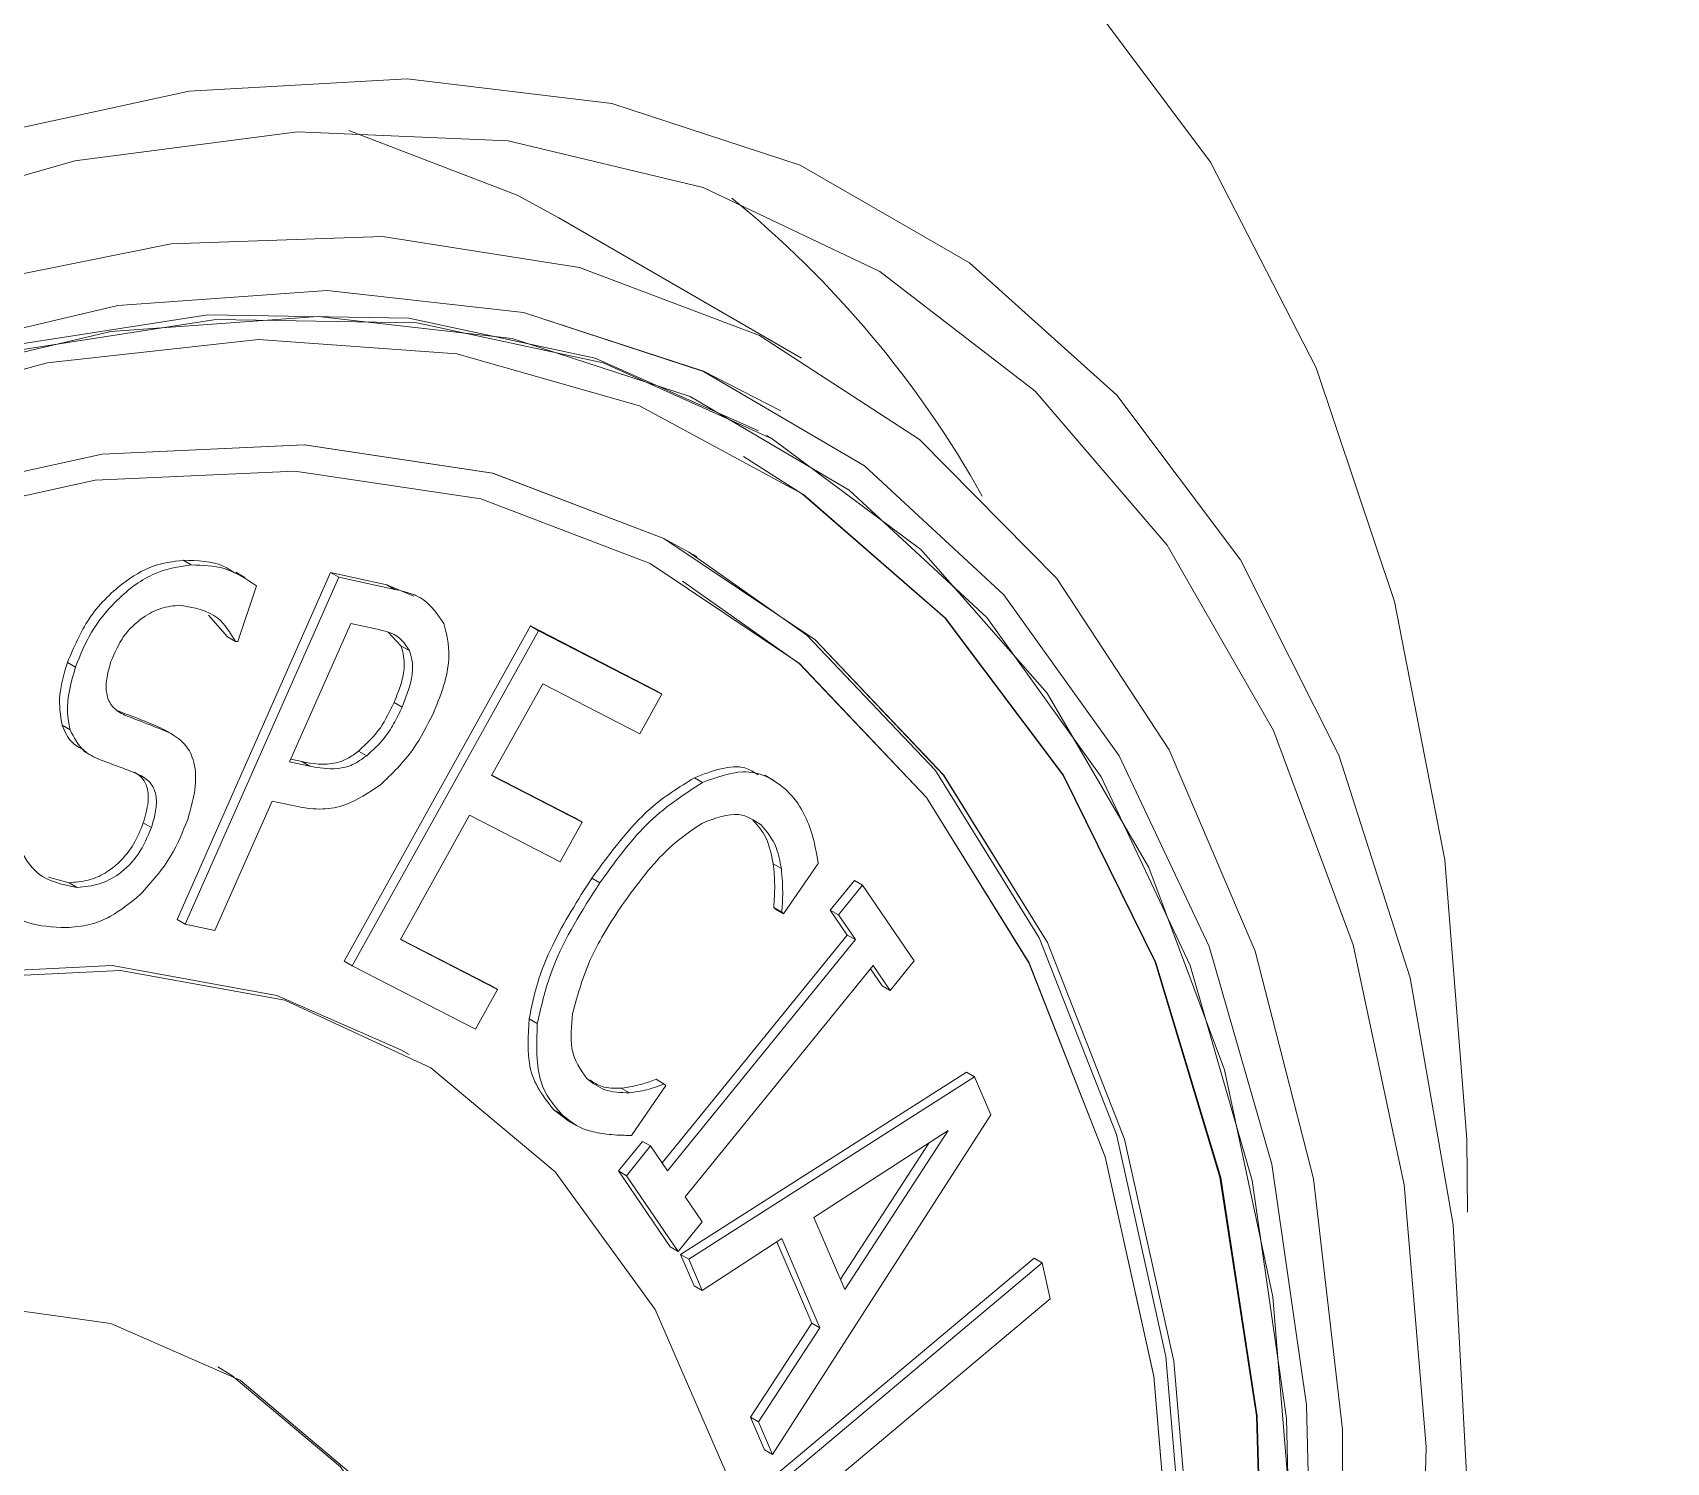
# Model space of a CAD drawing. Header units: centimetres. Extents: x -13594 to 4017, y -3206 to 1780.
# Drawn here: x 517.52 to 537.05, y -1840.86 to -1823.77 of the extents above; entities that cross this region are included whole.
import ezdxf

# ---------------------------------------------------------------- set-up
doc = ezdxf.new("R2010")
doc.units = ezdxf.units.CM

msp = doc.modelspace()

# ---------------------------------------------------------------- linework, layer by layer
at = {"color": 7, "linetype": 'Continuous', "lineweight": 0}
for p, q in [((526.715, -1827.66), (523.815, -1825.986)), ((526.467, -1828.292), (526.466, -1828.292)), ((526.296, -1828.588), (526.295, -1828.588)), ((519.323, -1830.079), (519.42, -1830.134)), ((525.463, -1830.032), (525.462, -1830.032)), ((519.251, -1834.372), (521.086, -1830.226)), ((521.183, -1830.282), (519.348, -1834.428)), ((520.06, -1830.283), (519.952, -1830.22)), ((521.086, -1830.226), (521.183, -1830.282)), ((521.086, -1830.226), (521.758, -1830.371)), ((521.854, -1830.426), (521.183, -1830.282)), ((525.292, -1830.328), (525.291, -1830.328)), ((519.976, -1831.05), (520.199, -1830.385)), ((521.758, -1830.371), (521.854, -1830.426)), ((521.758, -1830.371), (522.082, -1830.506)), ((522.199, -1830.553), (522.091, -1830.49)), ((519.851, -1830.994), (519.626, -1830.734)), ((520.595, -1832.488), (521.327, -1830.835)), ((521.247, -1834.871), (523.474, -1830.864)), ((521.327, -1830.835), (521.621, -1830.899)), ((523.571, -1830.92), (521.344, -1834.927)), ((521.931, -1831.104), (521.775, -1830.936)), ((523.474, -1830.864), (523.571, -1830.92)), ((523.474, -1830.864), (524.949, -1831.622)), ((525.045, -1831.678), (523.571, -1830.92)), ((519.851, -1830.994), (519.948, -1831.05)), ((519.948, -1831.05), (519.976, -1831.05)), ((521.931, -1831.104), (522.028, -1831.159)), ((517.939, -1831.3), (518.036, -1831.355)), ((523.011, -1832.653), (523.621, -1831.555)), ((523.621, -1831.555), (524.782, -1832.152)), ((524.782, -1832.152), (525.045, -1831.678)), ((524.949, -1831.622), (525.045, -1831.678)), ((521.845, -1831.777), (521.941, -1831.833)), ((517.876, -1832.051), (517.972, -1832.107)), ((519.053, -1832.08), (519.15, -1832.136)), ((519.206, -1832.167), (519.098, -1832.104)), ((518.132, -1832.359), (518.241, -1832.422)), ((520.838, -1832.541), (520.595, -1832.488)), ((520.609, -1832.456), (520.741, -1832.485)), ((520.741, -1832.485), (520.838, -1832.541)), ((521.421, -1832.359), (521.517, -1832.415)), ((524.093, -1833.209), (523.011, -1832.653)), ((523.013, -1832.648), (523.997, -1833.154)), ((525.434, -1832.679), (525.531, -1832.735)), ((526.386, -1832.71), (526.277, -1832.647)), ((519.703, -1834.504), (520.387, -1832.959)), ((520.387, -1832.959), (520.688, -1833.024)), ((518.846, -1833.219), (518.943, -1833.275)), ((521.921, -1834.614), (522.747, -1833.127)), ((522.747, -1833.127), (523.83, -1833.683)), ((523.83, -1833.683), (524.093, -1833.209)), ((523.997, -1833.154), (524.093, -1833.209)), ((517.712, -1833.866), (517.96, -1833.933)), ((526.377, -1833.708), (526.474, -1833.764)), ((526.501, -1834.305), (526.914, -1833.702)), ((517.96, -1833.933), (518.057, -1833.989)), ((524.207, -1833.88), (524.303, -1833.936)), ((527.059, -1834.261), (527.347, -1833.907)), ((527.444, -1833.963), (527.156, -1834.317)), ((527.347, -1833.907), (527.444, -1833.963)), ((528.062, -1834.867), (527.444, -1833.963)), ((526.383, -1834.23), (526.48, -1834.285)), ((526.404, -1834.249), (526.383, -1834.23)), ((526.404, -1834.249), (526.501, -1834.305)), ((527.059, -1834.261), (527.156, -1834.317)), ((527.262, -1834.559), (527.059, -1834.261)), ((519.251, -1834.372), (519.348, -1834.428)), ((519.348, -1834.428), (519.703, -1834.504)), ((526.48, -1834.285), (526.501, -1834.305)), ((527.156, -1834.317), (527.359, -1834.614)), ((523.082, -1835.211), (521.921, -1834.614)), ((521.923, -1834.609), (522.985, -1835.155)), ((525.049, -1837.284), (527.262, -1834.559)), ((527.359, -1834.614), (525.114, -1837.379)), ((527.262, -1834.559), (527.359, -1834.614)), ((521.247, -1834.871), (521.344, -1834.927)), ((521.344, -1834.927), (522.818, -1835.685)), ((525.326, -1837.689), (527.571, -1834.925)), ((527.678, -1835.166), (527.539, -1834.964)), ((527.571, -1834.925), (527.774, -1835.222)), ((527.774, -1835.222), (528.062, -1834.867)), ((522.818, -1835.685), (523.082, -1835.211)), ((522.985, -1835.155), (523.082, -1835.211)), ((527.678, -1835.166), (527.774, -1835.222)), ((523.459, -1835.562), (523.556, -1835.618)), ((522.023, -1835.988), (521.926, -1835.932)), ((525.27, -1838.377), (528.687, -1836.197)), ((528.687, -1836.197), (528.783, -1836.253)), ((524.561, -1836.39), (524.657, -1836.446)), ((524.683, -1836.955), (525.092, -1836.358)), ((524.976, -1836.284), (525.073, -1836.34)), ((525.092, -1836.358), (525.073, -1836.34)), ((528.783, -1836.253), (525.367, -1838.433)), ((528.979, -1836.709), (528.783, -1836.253)), ((523.753, -1836.648), (523.849, -1836.704)), ((523.923, -1836.776), (523.753, -1836.648)), ((523.921, -1836.779), (524.03, -1836.841)), ((526.369, -1840.771), (528.979, -1836.709)), ((526.864, -1837.937), (528.467, -1836.897)), ((528.467, -1836.897), (527.233, -1838.798)), ((524.526, -1837.38), (524.814, -1837.026)), ((524.91, -1837.081), (524.622, -1837.436)), ((524.814, -1837.026), (524.91, -1837.081)), ((525.114, -1837.379), (524.91, -1837.081)), ((527.181, -1838.675), (528.238, -1837.046)), ((524.526, -1837.38), (524.622, -1837.436)), ((525.144, -1838.285), (524.526, -1837.38)), ((524.622, -1837.436), (525.241, -1838.341)), ((525.529, -1837.986), (525.326, -1837.689)), ((527.233, -1838.798), (526.864, -1837.937)), ((525.241, -1838.341), (525.529, -1837.986)), ((525.144, -1838.285), (525.241, -1838.341)), ((525.527, -1838.808), (526.479, -1838.189)), ((526.838, -1839.198), (526.422, -1838.226)), ((526.479, -1838.189), (526.935, -1839.254)), ((525.27, -1838.377), (525.367, -1838.433)), ((525.431, -1838.753), (525.27, -1838.377)), ((525.367, -1838.433), (525.527, -1838.808)), ((526.334, -1841.078), (529.496, -1838.424)), ((529.593, -1838.48), (526.431, -1841.134)), ((529.496, -1838.424), (529.593, -1838.48)), ((529.688, -1838.91), (529.593, -1838.48)), ((525.431, -1838.753), (525.527, -1838.808)), ((526.9, -1841.25), (529.688, -1838.91)), ((526.105, -1840.324), (526.838, -1839.198)), ((526.935, -1839.254), (526.201, -1840.38)), ((526.838, -1839.198), (526.935, -1839.254)), ((526.105, -1840.324), (526.201, -1840.38)), ((526.272, -1840.715), (526.105, -1840.324)), ((526.201, -1840.38), (526.369, -1840.771)), ((526.272, -1840.715), (526.369, -1840.771))]:
    msp.add_line(p, q, dxfattribs=at)
at = {"color": 7, "linetype": 'Continuous', "lineweight": 0, "flags": 128}
for points in [[(534.678, -1837.871), (534.667, -1837), (534.407, -1833.658), (533.804, -1830.571), (532.867, -1827.779), (531.606, -1825.319), (530.038, -1823.222), (528.185, -1821.516), (526.069, -1820.224), (523.72, -1819.362), (521.166, -1818.941), (518.443, -1818.967), (515.584, -1819.439), (512.627, -1820.352), (509.612, -1821.693), (506.577, -1823.446)], [(505.327, -1831.609), (508.14, -1829.39), (510.994, -1827.542), (513.849, -1826.094), (516.662, -1825.065), (519.393, -1824.471), (522.001, -1824.321), (524.448, -1824.617), (526.699, -1825.354), (528.722, -1826.522), (530.485, -1828.103), (531.965, -1830.075), (533.139, -1832.409), (533.99, -1835.071), (534.505, -1838.022), (534.678, -1841.219), (534.505, -1844.615), (533.99, -1848.161), (533.139, -1851.805), (531.965, -1855.495), (530.485, -1859.175)], [(506.731, -1831.018), (509.566, -1828.976), (512.423, -1827.327), (515.257, -1826.096), (518.028, -1825.301), (520.691, -1824.955), (523.208, -1825.063), (525.539, -1825.623), (527.65, -1826.626), (529.508, -1828.058), (531.086, -1829.897), (532.359, -1832.115), (533.309, -1834.678), (533.92, -1837.547), (534.183, -1840.679), (534.096, -1844.027), (533.657, -1847.54), (532.876, -1851.163), (531.762, -1854.844), (530.334, -1858.525)], [(523.815, -1825.986), (523.314, -1825.715), (521.303, -1824.939)], [(529.767, -1857.811), (531.112, -1854.209), (532.14, -1850.618), (532.834, -1847.094), (533.184, -1843.694), (533.184, -1840.469), (532.834, -1837.473), (532.14, -1834.75), (531.112, -1832.346), (529.767, -1830.297), (528.126, -1828.636), (526.214, -1827.389), (524.063, -1826.576), (521.705, -1826.209), (519.179, -1826.295), (516.524, -1826.831), (513.781, -1827.811), (510.994, -1829.217), (508.208, -1831.028), (505.465, -1833.215)], [(510.494, -1830.163), (513.225, -1828.7), (515.922, -1827.65), (518.542, -1827.031), (521.045, -1826.852), (523.391, -1827.116), (525.543, -1827.819), (526.466, -1828.292)], [(528.216, -1860.539), (529.762, -1857.044), (531.013, -1853.517), (531.95, -1850.012), (532.558, -1846.584), (532.827, -1843.289), (532.754, -1840.177), (532.338, -1837.299), (531.587, -1834.698), (530.513, -1832.417), (529.133, -1830.491), (527.467, -1828.95), (525.544, -1827.82), (523.392, -1827.117), (521.046, -1826.853), (518.543, -1827.032), (515.923, -1827.651), (513.226, -1828.7), (510.495, -1830.164)], [(489.475, -1867.973), (489.572, -1864.799), (490.007, -1861.469), (490.772, -1858.034), (491.856, -1854.55), (493.242, -1851.071), (494.907, -1847.653), (496.827, -1844.348), (498.969, -1841.21), (501.301, -1838.287), (503.786, -1835.626), (506.384, -1833.269), (509.054, -1831.253), (511.756, -1829.609), (514.445, -1828.364), (517.079, -1827.537), (519.617, -1827.142), (522.02, -1827.184), (524.248, -1827.663), (526.199, -1828.532)], [(528.824, -1858.756), (530.21, -1855.277), (531.294, -1851.793), (532.06, -1848.358), (532.494, -1845.028), (532.591, -1841.854), (532.348, -1838.886), (531.771, -1836.171), (530.867, -1833.752), (529.65, -1831.668), (528.141, -1829.951), (526.363, -1828.627), (524.344, -1827.719), (522.116, -1827.24), (519.714, -1827.198), (517.176, -1827.593), (514.541, -1828.42), (511.852, -1829.665), (509.151, -1831.309), (506.48, -1833.325)], [(510.502, -1830.439), (513.202, -1828.992), (515.869, -1827.954), (518.46, -1827.342), (520.936, -1827.165), (523.255, -1827.426), (525.383, -1828.121), (527.285, -1829.239), (528.932, -1830.762), (530.297, -1832.667), (531.36, -1834.923), (532.102, -1837.495), (532.513, -1840.341), (532.586, -1843.418), (532.32, -1846.677), (531.719, -1850.067), (530.792, -1853.533), (529.555, -1857.021), (528.026, -1860.476)], [(506.929, -1833.133), (509.632, -1831.17), (512.357, -1829.597), (515.06, -1828.439), (517.696, -1827.716), (520.222, -1827.438), (522.596, -1827.612), (524.78, -1828.233), (526.738, -1829.292), (528.437, -1830.772), (529.849, -1832.647), (530.953, -1834.888), (531.728, -1837.457), (532.163, -1840.313), (532.25, -1843.408), (531.989, -1846.691), (531.382, -1850.109), (530.441, -1853.606), (529.181, -1857.123), (527.621, -1860.604)], [(528.824, -1858.756), (530.21, -1855.277), (531.294, -1851.793), (532.06, -1848.358), (532.494, -1845.028), (532.591, -1841.854), (532.348, -1838.886), (531.771, -1836.171), (530.867, -1833.752), (529.65, -1831.668), (528.141, -1829.951), (526.363, -1828.627), (526.295, -1828.588)], [(490.751, -1867.312), (490.853, -1864.183), (491.301, -1860.896), (492.088, -1857.507), (493.2, -1854.075), (494.618, -1850.657), (496.317, -1847.312), (498.269, -1844.098), (500.441, -1841.069), (502.794, -1838.278), (505.289, -1835.772), (507.883, -1833.594), (510.532, -1831.781), (513.191, -1830.364), (515.813, -1829.368), (518.354, -1828.81), (520.771, -1828.699), (523.022, -1829.036), (525.069, -1829.817), (525.462, -1830.032)], [(505.289, -1835.772), (507.883, -1833.594), (510.532, -1831.781), (513.191, -1830.364), (515.813, -1829.368), (518.354, -1828.81), (520.771, -1828.699), (523.022, -1829.036), (525.069, -1829.817), (526.877, -1831.028), (528.414, -1832.648), (529.655, -1834.649), (530.577, -1836.998), (531.167, -1839.653), (531.412, -1842.571), (531.31, -1845.7), (530.862, -1848.987), (530.075, -1852.375), (528.963, -1855.808), (527.545, -1859.226)], [(527.546, -1859.227), (528.964, -1855.809), (530.076, -1852.376), (530.863, -1848.987), (531.311, -1845.7), (531.413, -1842.571), (531.168, -1839.654), (530.578, -1836.998), (529.656, -1834.65), (528.415, -1832.648), (526.878, -1831.028), (525.07, -1829.818), (523.023, -1829.037), (520.772, -1828.699), (518.355, -1828.81), (515.814, -1829.369), (513.192, -1830.365), (510.533, -1831.782)], [(526.021, -1828.839), (526.728, -1829.287), (528.427, -1830.766), (529.84, -1832.642), (530.943, -1834.882), (531.718, -1837.452), (532.153, -1840.307), (532.241, -1843.402), (531.979, -1846.685), (531.372, -1850.103), (530.431, -1853.6), (529.171, -1857.118), (527.612, -1860.599), (525.78, -1863.986), (523.705, -1867.224), (521.421, -1870.259), (518.965, -1873.042), (516.379, -1875.526), (513.704, -1877.672), (510.985, -1879.444)], [(510.54, -1832.057), (513.167, -1830.657), (515.758, -1829.673), (518.269, -1829.121), (520.657, -1829.011), (522.882, -1829.345), (524.904, -1830.116), (526.69, -1831.313), (528.209, -1832.913), (529.435, -1834.891), (530.347, -1837.212), (530.929, -1839.836), (531.172, -1842.718), (531.071, -1845.81), (530.627, -1849.058), (529.85, -1852.406), (528.751, -1855.798), (527.35, -1859.176)], [(527.448, -1859.17), (528.866, -1855.752), (529.978, -1852.32), (530.765, -1848.931), (531.213, -1845.644), (531.316, -1842.515), (531.07, -1839.598), (530.481, -1836.942), (529.558, -1834.593), (528.317, -1832.592), (526.78, -1830.972), (525.365, -1829.976)], [(527.35, -1859.175), (528.75, -1855.798), (529.849, -1852.406), (530.627, -1849.057), (531.07, -1845.809), (531.171, -1842.718), (530.928, -1839.835), (530.346, -1837.211), (529.434, -1834.89), (528.208, -1832.913), (526.689, -1831.312), (525.291, -1830.328)], [(500.043, -1873.839), (498.775, -1872.912), (497.475, -1871.4), (496.488, -1869.505), (495.835, -1867.274), (495.532, -1864.756), (495.586, -1862.011), (495.995, -1859.1), (496.75, -1856.093), (497.834, -1853.058), (499.222, -1850.065), (500.881, -1847.183), (502.774, -1844.479), (504.856, -1842.015), (507.079, -1839.849), (509.393, -1838.03), (511.743, -1836.599), (514.076, -1835.591), (516.338, -1835.029), (518.476, -1834.925), (520.441, -1835.281), (521.926, -1835.932)], [(523.787, -1857.808), (524.979, -1854.779), (525.85, -1851.754), (526.379, -1848.803), (526.556, -1845.993), (526.376, -1843.39), (525.842, -1841.054), (524.967, -1839.038), (523.772, -1837.39), (522.284, -1836.147), (520.538, -1835.337), (518.573, -1834.981), (516.435, -1835.085), (514.173, -1835.647), (511.84, -1836.655), (509.49, -1838.085), (507.176, -1839.905), (504.952, -1842.071), (502.87, -1844.535), (500.978, -1847.239), (499.319, -1850.121), (497.931, -1853.114), (496.847, -1856.149), (496.092, -1859.156)], [(498.981, -1858.905), (499.582, -1856.286), (500.5, -1853.631), (501.71, -1851.011), (503.178, -1848.5), (504.865, -1846.167), (506.724, -1844.076), (508.703, -1842.285), (510.747, -1840.844), (512.801, -1839.792), (514.807, -1839.158), (516.711, -1838.959), (518.459, -1839.202), (520.003, -1839.88), (521.301, -1840.973), (522.317, -1842.453), (523.023, -1844.276), (523.399, -1846.395), (523.434, -1848.749), (523.129, -1851.274), (522.492, -1853.901), (521.539, -1856.556), (520.297, -1859.167)], [(516.995, -1863.913), (518.705, -1861.605), (520.201, -1859.111), (521.442, -1856.5), (522.395, -1853.845), (523.033, -1851.218), (523.338, -1848.693), (523.302, -1846.339), (522.926, -1844.221), (522.22, -1842.397), (521.204, -1840.918), (519.906, -1839.824), (519.738, -1839.723)]]:
    msp.add_lwpolyline(points, dxfattribs=at)
at = {"color": 7, "linetype": 'Continuous', "lineweight": 0}
msp.add_arc((518.056, -1835.367), 12.4, 29.2327, 50.8549, dxfattribs=at)
for points, knots in [([(576.518, -1437.764), (576.094, -1437.441), (574.473, -1436.209), (571.686, -1434.263), (568.099, -1431.863), (564.293, -1429.478), (559.837, -1426.87), (554.755, -1424.142), (549.344, -1421.512), (544.046, -1419.187), (539.359, -1417.331), (534.974, -1415.744), (530.652, -1414.313), (526.006, -1412.932), (521.377, -1411.709), (516.424, -1410.551), (511.294, -1409.522), (506.11, -1408.66), (501.513, -1408.03), (497.341, -1407.563), (493.444, -1407.217), (489.706, -1406.964), (486.042, -1406.789), (482.107, -1406.679), (477.651, -1406.65), (472.487, -1406.745), (466.713, -1407.012), (460.469, -1407.486), (453.9, -1408.189), (447.432, -1409.084), (441.374, -1410.098), (435.588, -1411.215), (429.591, -1412.523), (422.287, -1414.316), (413.826, -1416.681), (404.512, -1419.653), (395.359, -1422.923), (386.587, -1426.379), (378.44, -1429.871), (371.099, -1433.246), (364.347, -1436.535), (357.679, -1439.955), (349.865, -1444.172), (340.683, -1449.438), (330.343, -1455.789), (319.887, -1462.656), (309.649, -1469.811), (299.69, -1477.186), (290.015, -1484.75), (280.022, -1492.97), (269.456, -1502.134), (258.075, -1512.583), (246.237, -1524.102), (233.991, -1536.751), (221.402, -1550.584), (208.54, -1565.642), (195.491, -1581.963), (182.35, -1599.573), (169.399, -1618.227), (157.093, -1637.336), (145.799, -1656.243), (135.656, -1674.533), (126.599, -1692.111), (118.558, -1708.902), (111.462, -1724.844), (105.237, -1739.891), (99.808, -1754.009), (94.648, -1768.451), (89.571, -1783.921), (84.502, -1801.101), (79.764, -1819.385), (75.509, -1838.7), (72.046, -1858.146), (69.494, -1877.084), (67.852, -1894.927), (67.134, -1909.652), (66.968, -1921.514), (67.077, -1930.482), (67.372, -1938.426), (67.733, -1944.518), (68.065, -1948.936), (68.373, -1952.517), (68.776, -1956.648), (69.319, -1961.447), (70.03, -1966.87), (70.909, -1972.703), (71.995, -1978.944), (73.531, -1986.656), (75.507, -1995.113), (77.93, -2003.889), (80.325, -2011.468), (82.7, -2018.191), (85.151, -2024.479), (87.838, -2030.759), (90.929, -2037.33), (94.593, -2044.374), (98.742, -2051.522), (103.151, -2058.329), (107.583, -2064.509), (112.09, -2070.221), (116.478, -2075.285), (120.622, -2079.671), (124.411, -2083.395), (128.188, -2086.858), (132.193, -2090.275), (136.662, -2093.806), (142.11, -2097.747), (148.543, -2101.912), (155.737, -2105.955), (161.893, -2109.02), (165.667, -2110.584), (166.947, -2111.114)], [0, 0, 0, 0, 0.001913, 0.007307, 0.012235, 0.017476, 0.023528, 0.030886, 0.03831, 0.045236, 0.051734, 0.056429, 0.061981, 0.068052, 0.073746, 0.079017, 0.086076, 0.092198, 0.097444, 0.102274, 0.106783, 0.11097, 0.115171, 0.119356, 0.124411, 0.130322, 0.136797, 0.143792, 0.151144, 0.158549, 0.165072, 0.170967, 0.177421, 0.18458, 0.194642, 0.204725, 0.21448, 0.223906, 0.232683, 0.240406, 0.247265, 0.254194, 0.261677, 0.272224, 0.283578, 0.294866, 0.305922, 0.316749, 0.327346, 0.337714, 0.349866, 0.362734, 0.376335, 0.39067, 0.405737, 0.421538, 0.438073, 0.45534, 0.473342, 0.491346, 0.508512, 0.524838, 0.540326, 0.554977, 0.56879, 0.581768, 0.593909, 0.605222, 0.618989, 0.633787, 0.649616, 0.66648, 0.684375, 0.701178, 0.717478, 0.733275, 0.742349, 0.751239, 0.759153, 0.765595, 0.769287, 0.772355, 0.776346, 0.781726, 0.786927, 0.792988, 0.799842, 0.806597, 0.817704, 0.827583, 0.836232, 0.844026, 0.851494, 0.859038, 0.867298, 0.876513, 0.886696, 0.89646, 0.905481, 0.914125, 0.922908, 0.930025, 0.936368, 0.942567, 0.949053, 0.955986, 0.963847, 0.974231, 0.984726, 0.994821, 1, 1, 1, 1]), ([(607.434, -1455.613), (607.117, -1455.368), (605.21, -1453.894), (601.567, -1451.39), (596.337, -1447.985), (590.718, -1444.682), (584.928, -1441.607), (579.269, -1438.907), (573.994, -1436.638), (569.031, -1434.711), (564.157, -1432.999), (558.675, -1431.272), (552.233, -1429.513), (544.756, -1427.83), (538.144, -1426.672), (532.693, -1425.921), (528.844, -1425.481), (525.423, -1425.164), (522.624, -1424.954), (520.091, -1424.798), (517.547, -1424.675), (514.629, -1424.576), (511.331, -1424.519), (507.564, -1424.523), (502.866, -1424.625), (497.125, -1424.899), (490.163, -1425.454), (482.197, -1426.37), (473.081, -1427.777), (463.799, -1429.615), (454.543, -1431.827), (445.508, -1434.322), (437.241, -1436.93), (429.903, -1439.483), (423.823, -1441.751), (418.129, -1444.018), (413.341, -1446.028), (409.663, -1447.634), (407.044, -1448.81), (405.135, -1449.685), (403.549, -1450.42), (401.896, -1451.197), (400.014, -1452.095), (397.194, -1453.463), (393.256, -1455.425), (388.019, -1458.135), (381.842, -1461.469), (374.691, -1465.519), (366.69, -1470.295), (358.369, -1475.541), (350.123, -1481.017), (340.649, -1487.622), (330.132, -1495.39), (318.77, -1504.345), (308.244, -1513.137), (298.548, -1521.672), (289.601, -1529.928), (280.994, -1538.219), (271.756, -1547.502), (261.494, -1558.322), (250.176, -1570.926), (238.33, -1584.907), (226.046, -1600.328), (213.428, -1617.24), (201.749, -1634.031), (191.068, -1650.423), (181.536, -1665.955), (172.469, -1681.687), (164.126, -1697.107), (156.608, -1711.898), (149.866, -1726.01), (143.847, -1739.404), (137.968, -1753.305), (132.371, -1767.493), (127.177, -1781.735), (122.835, -1794.593), (119.178, -1806.256), (116.079, -1816.897), (113.896, -1824.967), (112.432, -1830.667), (111.428, -1834.695), (110.283, -1839.452), (108.879, -1845.566), (107.255, -1853.106), (105.477, -1862.093), (103.634, -1872.508), (101.942, -1883.607), (100.548, -1894.629), (99.518, -1904.758), (98.796, -1913.976), (98.318, -1922.445), (98.043, -1930.147), (97.93, -1937.246), (97.946, -1943.923), (98.085, -1950.514), (98.354, -1957.18), (98.85, -1965.357), (99.723, -1975.19), (101.184, -1986.704), (102.937, -1997.045), (104.822, -2006.106), (106.662, -2013.748), (108.688, -2021.11), (110.815, -2027.964), (112.993, -2034.286), (115.165, -2040.025), (117.439, -2045.548), (119.818, -2050.883), (122.338, -2056.092), (124.83, -2060.87), (127.219, -2065.149), (129.558, -2069.092), (131.843, -2072.727), (134.105, -2076.134), (136.388, -2079.402), (138.825, -2082.714), (141.565, -2086.238), (144.73, -2090.068), (148.986, -2094.875), (154.332, -2100.36), (160.582, -2106.056), (166.712, -2111.024), (173.106, -2115.657), (179.971, -2120.081), (187.73, -2124.361), (193.768, -2127.366), (197.314, -2128.738), (197.963, -2128.99)], [0, 0, 0, 0, 0.0014409, 0.0086736, 0.0159409, 0.023965, 0.0322129, 0.0396129, 0.0465849, 0.0528944, 0.0587442, 0.0651005, 0.0734472, 0.0825163, 0.092234, 0.0970399, 0.1017308, 0.1057004, 0.1089239, 0.1114019, 0.114418, 0.1176691, 0.121444, 0.1257421, 0.1305632, 0.1374545, 0.1451912, 0.1539745, 0.1639856, 0.1752213, 0.1842373, 0.1939083, 0.2042322, 0.210621, 0.2172353, 0.2235043, 0.2286377, 0.2323741, 0.2351355, 0.2369262, 0.2384394, 0.2401982, 0.2422024, 0.244452, 0.2492131, 0.254798, 0.2612061, 0.2689843, 0.2777055, 0.2868717, 0.2957387, 0.3043, 0.3175474, 0.3299918, 0.3416349, 0.3524781, 0.362523, 0.3719939, 0.3820314, 0.39466, 0.4082774, 0.4228835, 0.4384785, 0.4550625, 0.4726359, 0.4864663, 0.5008538, 0.5152465, 0.5289467, 0.5419523, 0.5542635, 0.5658805, 0.5768033, 0.5902869, 0.6025368, 0.6135529, 0.6234698, 0.6326735, 0.641104, 0.6444086, 0.6474967, 0.6515912, 0.6568027, 0.6634613, 0.6713477, 0.6804634, 0.6910588, 0.7010086, 0.7102192, 0.7186899, 0.7264197, 0.7338076, 0.7403607, 0.7465878, 0.752947, 0.7594383, 0.7660824, 0.7771322, 0.7889795, 0.8014818, 0.8097344, 0.8182179, 0.8266383, 0.834508, 0.8418189, 0.8488936, 0.8551469, 0.8620782, 0.86889, 0.8751581, 0.8808817, 0.8861199, 0.8913808, 0.8961686, 0.9007654, 0.9057111, 0.9110194, 0.9169719, 0.9238318, 0.9345572, 0.9452353, 0.9553091, 0.9641221, 0.974745, 0.9858057, 0.9973991, 1, 1, 1, 1]), ([(638.409, -1473.481), (636.114, -1471.822), (631.417, -1468.427), (623.879, -1463.771), (616.289, -1459.642), (608.918, -1456.163), (602.231, -1453.402), (595.83, -1451.086), (589.229, -1449.004), (582.159, -1447.119), (574.899, -1445.543), (567.714, -1444.309), (560.249, -1443.344), (552.845, -1442.717), (545.61, -1442.404), (538.952, -1442.352), (532.327, -1442.526), (525.778, -1442.914), (519.503, -1443.484), (513.75, -1444.173), (508.572, -1444.924), (503.587, -1445.757), (498.263, -1446.765), (492.275, -1448.049), (485.615, -1449.661), (478.615, -1451.565), (471.358, -1453.758), (463.875, -1456.246), (456.17, -1459.051), (448.756, -1461.985), (442.156, -1464.788), (436.673, -1467.249), (432.462, -1469.222), (428.925, -1470.93), (425.373, -1472.689), (420.966, -1474.941), (415.694, -1477.736), (409.899, -1480.94), (403.945, -1484.374), (395.861, -1489.227), (385.879, -1495.585), (374.218, -1503.579), (363.165, -1511.668), (354.185, -1518.644), (347.035, -1524.445), (341.614, -1528.97), (336.249, -1533.576), (330.943, -1538.26), (325.777, -1542.942), (321.278, -1547.128), (317.711, -1550.515), (315.262, -1552.875), (313.518, -1554.572), (312.057, -1556.004), (310.222, -1557.815), (307.662, -1560.369), (304.285, -1563.788), (299.684, -1568.534), (293.941, -1574.612), (287.191, -1581.993), (280.1, -1590.019), (271.932, -1599.606), (262.678, -1610.957), (252.363, -1624.293), (241.754, -1638.798), (230.932, -1654.503), (219.991, -1671.43), (209.036, -1689.586), (198.841, -1707.79), (189.718, -1725.337), (181.877, -1741.512), (174.954, -1756.825), (168.876, -1771.231), (163.573, -1784.695), (158.974, -1797.191), (155.012, -1808.704), (151.623, -1819.223), (148.747, -1828.743), (146.336, -1837.232), (144.357, -1844.621), (142.947, -1850.174), (141.953, -1854.243), (141.157, -1857.585), (140.218, -1861.653), (139.069, -1866.845), (137.743, -1873.183), (136.312, -1880.539), (134.442, -1891.075), (132.486, -1904.03), (130.778, -1918.731), (129.65, -1932.413), (129.007, -1945.41), (128.803, -1958.062), (129.038, -1970.555), (129.605, -1980.768), (130.256, -1988.508), (130.782, -1993.651), (131.312, -1998.136), (131.886, -2002.456), (132.574, -2007.104), (133.458, -2012.407), (134.623, -2018.587), (136.132, -2025.604), (138.008, -2033.179), (140.162, -2040.786), (142.526, -2048.167), (145.605, -2056.743), (149.556, -2066.313), (154.51, -2076.546), (159.711, -2085.818), (164.975, -2094.023), (170.169, -2101.204), (175.484, -2107.785), (180.701, -2113.575), (185.913, -2118.796), (190.933, -2123.374), (196.24, -2127.772), (202.085, -2132.154), (208.131, -2136.192), (214.285, -2139.851), (220.11, -2142.929), (225.018, -2145.279), (227.979, -2146.501), (228.971, -2146.911)], [0, 0, 0, 0, 0.0101983, 0.0208802, 0.0320049, 0.0414898, 0.0502574, 0.0579486, 0.0658908, 0.0750056, 0.083971, 0.0921441, 0.1005968, 0.1102417, 0.1178693, 0.1254336, 0.1328736, 0.1401892, 0.1473215, 0.1536932, 0.1591595, 0.1643151, 0.1700074, 0.176539, 0.1837885, 0.19158, 0.1991317, 0.2071289, 0.2155706, 0.2237636, 0.230768, 0.2365805, 0.2412025, 0.2441617, 0.2478447, 0.2525321, 0.2582229, 0.2646745, 0.2710449, 0.2772622, 0.2905604, 0.303103, 0.314933, 0.3265213, 0.3325486, 0.3385463, 0.3445145, 0.3504533, 0.3563628, 0.3619639, 0.365753, 0.3685556, 0.3703718, 0.371757, 0.3736, 0.3767233, 0.3806514, 0.3853842, 0.3928799, 0.4009936, 0.4095852, 0.4186548, 0.4311468, 0.4444451, 0.45855, 0.4734616, 0.4891802, 0.5057063, 0.5230351, 0.5380112, 0.5521415, 0.5654262, 0.5778653, 0.5894587, 0.6002063, 0.6101082, 0.6191642, 0.6273742, 0.634738, 0.641167, 0.64657, 0.6491967, 0.6517762, 0.6552898, 0.6598194, 0.6653656, 0.6719291, 0.6792116, 0.6932873, 0.7065656, 0.7190456, 0.7309006, 0.7428409, 0.7549429, 0.7670059, 0.7729665, 0.7781645, 0.782599, 0.7866867, 0.7914685, 0.7969948, 0.803267, 0.8110293, 0.8195587, 0.8281209, 0.8366081, 0.8450198, 0.8585125, 0.8718033, 0.8845805, 0.8962657, 0.9068434, 0.9167192, 0.9270703, 0.9354744, 0.9439912, 0.9523071, 0.9611283, 0.9712728, 0.9796136, 0.9880291, 0.9959882, 1, 1, 1, 1]), ([(658.031, -1483.72), (656.78, -1482.937), (653.157, -1480.671), (647.025, -1477.425), (640.31, -1474.232), (634.356, -1471.745), (629.271, -1469.833), (624.252, -1468.135), (618.902, -1466.52), (612.336, -1464.799), (605.016, -1463.233), (597.245, -1461.957), (589.616, -1461.045), (581.892, -1460.456), (571.002, -1460.1), (557.083, -1460.55), (543.417, -1462.105), (532.762, -1463.912), (525.193, -1465.45), (517.452, -1467.282), (509.463, -1469.44), (501.411, -1471.89), (493.999, -1474.393), (487.584, -1476.746), (482.407, -1478.763), (478.553, -1480.338), (475.567, -1481.597), (472.887, -1482.753), (469.519, -1484.244), (464.512, -1486.538), (457.927, -1489.706), (450.132, -1493.699), (442.33, -1497.942), (434.832, -1502.247), (427.642, -1506.586), (420.763, -1510.931), (414.195, -1515.256), (406.847, -1520.287), (398.876, -1525.997), (390.396, -1532.381), (382.544, -1538.562), (375.837, -1544.059), (370.149, -1548.875), (365.394, -1553.003), (360.895, -1557.004), (356.648, -1560.865), (352.651, -1564.575), (349.029, -1568.003), (346.098, -1570.825), (343.985, -1572.884), (342.333, -1574.509), (340.551, -1576.274), (338.237, -1578.588), (335.354, -1581.509), (331.513, -1585.464), (326.614, -1590.616), (320.64, -1597.076), (314.14, -1604.33), (307.384, -1612.127), (300.567, -1620.27), (292.353, -1630.429), (282.78, -1642.829), (271.94, -1657.706), (261.702, -1672.632), (252.086, -1687.496), (243.097, -1702.196), (234.279, -1717.501), (225.69, -1733.374), (217.566, -1749.424), (210.157, -1765.114), (203.632, -1779.917), (197.772, -1794.142), (192.577, -1807.671), (188.035, -1820.383), (184.265, -1831.688), (181.646, -1840.078), (179.902, -1845.924), (178.855, -1849.524), (177.968, -1852.65), (177.257, -1855.209), (176.699, -1857.247), (176.165, -1859.227), (175.417, -1862.042), (174.302, -1866.352), (172.796, -1872.421), (171.006, -1880.078), (169.064, -1889.062), (167.167, -1898.75), (165.463, -1908.528), (163.621, -1920.557), (161.892, -1934.581), (160.557, -1950.307), (159.966, -1962.936), (159.796, -1972.606), (159.811, -1979.433), (159.937, -1985.541), (160.138, -1990.938), (160.386, -1995.668), (160.682, -2000.17), (161.054, -2004.831), (161.559, -2010.099), (162.236, -2016.023), (163.116, -2022.483), (164.183, -2029.119), (165.388, -2035.597), (166.876, -2042.629), (168.674, -2050.04), (170.742, -2057.455), (172.515, -2063.115), (173.945, -2067.346), (175.179, -2070.818), (176.674, -2074.797), (178.67, -2079.768), (181.09, -2085.321), (183.796, -2090.998), (186.435, -2096.104), (188.941, -2100.616), (191.336, -2104.662), (193.856, -2108.677), (196.605, -2112.793), (199.768, -2117.218), (203.294, -2121.807), (207.285, -2126.604), (211.716, -2131.496), (216.477, -2136.299), (221.542, -2140.95), (226.646, -2145.206), (231.552, -2148.924), (236.023, -2152.031), (240.977, -2155.216), (246.874, -2158.629), (253.351, -2161.983), (257.772, -2163.832), (259.691, -2164.635)], [0, 0, 0, 0, 0.005421, 0.015694, 0.025467, 0.032702, 0.039311, 0.045309, 0.051978, 0.059738, 0.070158, 0.079237, 0.087624, 0.096801, 0.106409, 0.125531, 0.14438, 0.152424, 0.160605, 0.169064, 0.177808, 0.186838, 0.195573, 0.202204, 0.207832, 0.212458, 0.214741, 0.21751, 0.221158, 0.225683, 0.233779, 0.242548, 0.250995, 0.259121, 0.266926, 0.274411, 0.281577, 0.288424, 0.298539, 0.307869, 0.316568, 0.324769, 0.330423, 0.335813, 0.340941, 0.345808, 0.350412, 0.354755, 0.358391, 0.360646, 0.362157, 0.3642, 0.366927, 0.370339, 0.374436, 0.380639, 0.387951, 0.396127, 0.404529, 0.413126, 0.421918, 0.436125, 0.450813, 0.465981, 0.479289, 0.492947, 0.506955, 0.521314, 0.535968, 0.549979, 0.563013, 0.57507, 0.587413, 0.598531, 0.608422, 0.617086, 0.620577, 0.623802, 0.626565, 0.628814, 0.630549, 0.631943, 0.634038, 0.637971, 0.643321, 0.65009, 0.65828, 0.667254, 0.676049, 0.684654, 0.699937, 0.714581, 0.728587, 0.73586, 0.742512, 0.748514, 0.753865, 0.758565, 0.762697, 0.767457, 0.772714, 0.778826, 0.785788, 0.792969, 0.799959, 0.806759, 0.816121, 0.824865, 0.832293, 0.836031, 0.839954, 0.844786, 0.850531, 0.85836, 0.86582, 0.872616, 0.878747, 0.884274, 0.889533, 0.895911, 0.902299, 0.909454, 0.917251, 0.92547, 0.934113, 0.942668, 0.951437, 0.959309, 0.966091, 0.972194, 0.981776, 0.992088, 1, 1, 1, 1]), ([(641.861, -1482.406), (640.385, -1482.075), (637.474, -1481.421), (633.169, -1480.637), (629.263, -1480.012), (626.02, -1479.569), (623.505, -1479.266), (621.349, -1479.033), (619.153, -1478.821), (615.858, -1478.548), (611.222, -1478.262), (604.994, -1478.072), (597.734, -1478.107), (589.515, -1478.472), (579.44, -1479.347), (567.474, -1481.006), (553.493, -1483.793), (541.506, -1486.938), (531.878, -1489.91), (525.217, -1492.155), (519.125, -1494.374), (514.049, -1496.34), (510.119, -1497.934), (506.894, -1499.285), (503.804, -1500.616), (500.306, -1502.168), (495.587, -1504.332), (489.49, -1507.258), (482.086, -1511.022), (474.213, -1515.267), (466.161, -1519.863), (457.233, -1525.249), (447.415, -1531.541), (436.705, -1538.864), (425.853, -1546.764), (414.951, -1555.197), (405.185, -1563.208), (396.935, -1570.308), (390.493, -1576.054), (385.088, -1581.021), (380.702, -1585.153), (377.28, -1588.44), (374.547, -1591.104), (371.914, -1593.701), (368.889, -1596.725), (365.233, -1600.443), (361.026, -1604.804), (355.967, -1610.167), (350.01, -1616.655), (343.123, -1624.405), (335.656, -1633.117), (326.407, -1644.338), (315.636, -1658.102), (303.597, -1674.507), (291.681, -1691.863), (279.965, -1710.161), (268.535, -1729.38), (258.731, -1747.211), (250.434, -1763.402), (243.528, -1777.714), (237.086, -1791.947), (231.294, -1805.614), (226.293, -1818.202), (222.028, -1829.627), (218.418, -1839.888), (215.37, -1849.056), (212.859, -1857.02), (210.817, -1863.817), (209.183, -1869.486), (208.012, -1873.702), (207.198, -1876.711), (206.526, -1879.238), (205.634, -1882.656), (204.507, -1887.124), (203.181, -1892.603), (201.736, -1898.882), (200.18, -1906.094), (198.645, -1913.786), (196.812, -1923.819), (194.947, -1935.581), (193.254, -1948.865), (192.058, -1961.117), (191.286, -1972.331), (190.865, -1982.388), (190.716, -1991.317), (190.769, -1999.733), (191.001, -2007.573), (191.383, -2014.778), (191.821, -2020.752), (192.204, -2024.976), (192.491, -2027.804), (192.711, -2029.841), (192.993, -2032.29), (193.389, -2035.469), (194.007, -2039.972), (194.936, -2045.934), (196.248, -2053.14), (198.266, -2062.627), (201.094, -2073.601), (204.895, -2085.565), (208.875, -2096.029), (212.892, -2105.138), (216.831, -2113.033), (220.86, -2120.247), (224.907, -2126.773), (229.035, -2132.822), (233.558, -2138.863), (238.793, -2145.17), (244.978, -2151.839), (252.023, -2158.452), (257.813, -2163.356), (261.207, -2165.744), (261.859, -2166.202)], [0, 0, 0, 0, 0.00608, 0.01199, 0.017462, 0.021797, 0.024942, 0.027464, 0.030363, 0.03366, 0.040518, 0.048635, 0.058009, 0.068628, 0.080115, 0.096174, 0.113384, 0.131738, 0.139936, 0.148313, 0.155815, 0.161912, 0.166607, 0.169982, 0.173579, 0.177804, 0.182658, 0.19068, 0.199895, 0.209477, 0.21922, 0.229122, 0.241957, 0.25505, 0.268403, 0.282014, 0.295607, 0.30508, 0.31328, 0.320209, 0.325869, 0.330259, 0.333529, 0.336555, 0.340601, 0.345459, 0.351059, 0.357399, 0.365821, 0.375272, 0.385751, 0.397033, 0.414618, 0.432752, 0.451436, 0.470671, 0.490457, 0.510795, 0.524774, 0.539004, 0.553359, 0.566833, 0.579207, 0.590288, 0.600306, 0.609263, 0.617156, 0.623673, 0.629229, 0.633825, 0.636083, 0.638092, 0.641277, 0.646152, 0.65127, 0.657471, 0.664756, 0.672715, 0.680447, 0.694879, 0.70831, 0.721131, 0.73288, 0.743556, 0.753156, 0.761681, 0.771019, 0.779065, 0.785817, 0.791274, 0.793523, 0.795555, 0.798302, 0.801978, 0.806585, 0.814027, 0.823041, 0.832465, 0.848787, 0.864457, 0.879472, 0.891696, 0.903326, 0.914361, 0.924732, 0.934295, 0.944231, 0.955641, 0.967955, 0.982341, 0.996611, 1, 1, 1, 1]), ([(738.79, -1522.457), (737.643, -1521.332), (734.632, -1518.377), (729.481, -1513.99), (723.376, -1509.261), (717.032, -1504.913), (710.469, -1500.933), (703.691, -1497.328), (696.705, -1494.101), (689.519, -1491.257), (682.14, -1488.797), (674.577, -1486.725), (666.836, -1485.042), (658.926, -1483.751), (650.855, -1482.854), (642.632, -1482.35), (634.265, -1482.241), (625.764, -1482.527), (617.137, -1483.208), (608.395, -1484.284), (599.545, -1485.752), (590.598, -1487.612), (581.564, -1489.862), (572.451, -1492.499), (563.271, -1495.52), (554.032, -1498.922), (544.745, -1502.701), (535.42, -1506.854), (526.066, -1511.375), (516.694, -1516.26), (507.313, -1521.504), (497.934, -1527.1), (488.566, -1533.043), (479.219, -1539.327), (469.904, -1545.944), (460.63, -1552.888), (451.407, -1560.151), (442.244, -1567.726), (433.152, -1575.604), (424.139, -1583.776), (415.217, -1592.235), (406.393, -1600.972), (397.677, -1609.976), (389.079, -1619.238), (380.608, -1628.749), (372.272, -1638.499), (364.081, -1648.476), (356.042, -1658.671), (348.166, -1669.072), (340.459, -1679.669), (332.93, -1690.45), (325.588, -1701.404), (318.439, -1712.519), (311.491, -1723.784), (304.753, -1735.186), (298.23, -1746.713), (291.931, -1758.354), (285.86, -1770.095), (280.026, -1781.924), (274.434, -1793.83), (269.091, -1805.798), (264.001, -1817.817), (259.17, -1829.873), (254.604, -1841.955), (250.307, -1854.048), (246.284, -1866.141), (242.539, -1878.22), (239.076, -1890.273), (235.899, -1902.287), (233.011, -1914.249), (230.415, -1926.146), (228.115, -1937.967), (226.113, -1949.697), (224.41, -1961.326), (223.009, -1972.84), (221.911, -1984.227), (221.118, -1995.476), (220.64, -2006.379), (220.504, -2014.015), (220.499, -2017.966), (220.498, -2018.494)], [0, 0, 0, 0, 0.007997, 0.021005, 0.034009, 0.04701, 0.06001, 0.073009, 0.086008, 0.099008, 0.11201, 0.125014, 0.138021, 0.151032, 0.164047, 0.177066, 0.190089, 0.203115, 0.216145, 0.229179, 0.242216, 0.255255, 0.268296, 0.281339, 0.294383, 0.307428, 0.320475, 0.333521, 0.346569, 0.359616, 0.372663, 0.385711, 0.398758, 0.411805, 0.424852, 0.437898, 0.450944, 0.46399, 0.477035, 0.49008, 0.503125, 0.516169, 0.529213, 0.542256, 0.5553, 0.568343, 0.581386, 0.594428, 0.607471, 0.620513, 0.633555, 0.646597, 0.659639, 0.672681, 0.685723, 0.698764, 0.711806, 0.724848, 0.73789, 0.750932, 0.763974, 0.777016, 0.790059, 0.803102, 0.816144, 0.829188, 0.842231, 0.855275, 0.868319, 0.881363, 0.894408, 0.907453, 0.920499, 0.933545, 0.946591, 0.959638, 0.972685, 0.985733, 0.998094, 1, 1, 1, 1]), ([(439.352, -2215.508), (442.193, -2214.683), (448.094, -2212.969), (457.133, -2209.887), (466.439, -2206.38), (475.79, -2202.486), (485.172, -2198.221), (494.577, -2193.586), (503.994, -2188.587), (513.413, -2183.23), (522.824, -2177.521), (532.217, -2171.466), (541.582, -2165.073), (550.909, -2158.347), (560.189, -2151.297), (569.412, -2143.93), (578.569, -2136.255), (587.648, -2128.278), (596.643, -2120.01), (605.542, -2111.459), (614.336, -2102.633), (623.017, -2093.544), (631.575, -2084.199), (640.002, -2074.61), (648.288, -2064.786), (656.425, -2054.738), (664.405, -2044.476), (672.218, -2034.012), (679.857, -2023.356), (687.314, -2012.52), (694.581, -2001.516), (701.65, -1990.354), (708.514, -1979.047), (715.165, -1967.607), (721.598, -1956.045), (727.803, -1944.375), (733.776, -1932.608), (739.51, -1920.756), (744.999, -1908.833), (750.236, -1896.851), (755.217, -1884.822), (759.935, -1872.76), (764.387, -1860.676), (768.566, -1848.584), (772.47, -1836.496), (776.092, -1824.425), (779.43, -1812.384), (782.48, -1800.385), (785.238, -1788.441), (787.702, -1776.565), (789.867, -1764.769), (791.733, -1753.065), (793.297, -1741.466), (794.556, -1729.984), (795.51, -1718.631), (796.156, -1707.42), (796.495, -1696.361), (796.524, -1685.467), (796.245, -1674.749), (795.655, -1664.219), (794.758, -1653.887), (793.55, -1643.768), (792.042, -1633.864), (790.2, -1624.215), (788.706, -1617.284), (787.734, -1613.651), (787.579, -1613.07)], [0, 0, 0, 0, 0.014701, 0.030542, 0.046388, 0.062238, 0.078091, 0.093946, 0.109801, 0.125657, 0.141512, 0.157366, 0.173219, 0.189071, 0.204921, 0.22077, 0.236616, 0.252461, 0.268304, 0.284146, 0.299986, 0.315824, 0.331661, 0.347496, 0.36333, 0.379163, 0.394996, 0.410827, 0.426657, 0.442487, 0.458316, 0.474145, 0.489974, 0.505802, 0.521631, 0.537459, 0.553288, 0.569118, 0.584948, 0.600778, 0.616609, 0.632441, 0.648275, 0.664109, 0.679945, 0.695782, 0.71162, 0.72746, 0.743302, 0.759146, 0.774992, 0.79084, 0.806689, 0.822541, 0.838395, 0.85425, 0.870107, 0.885966, 0.901826, 0.917687, 0.933548, 0.949409, 0.965268, 0.981126, 0.99698, 1, 1, 1, 1]), ([(517.939, -1831.3), (518.016, -1831.119), (518.173, -1830.75), (518.571, -1830.354), (518.969, -1830.119), (519.202, -1830.092), (519.323, -1830.079)], [0, 0, 0, 0, 0.259965, 0.530488, 0.754818, 1, 1, 1, 1]), ([(519.42, -1830.134), (519.266, -1830.156), (518.97, -1830.197), (518.538, -1830.522), (518.208, -1830.928), (518.093, -1831.213), (518.036, -1831.355)], [0, 0, 0, 0, 0.306621, 0.588571, 0.793795, 1, 1, 1, 1]), ([(519.323, -1830.079), (519.496, -1830.082), (519.726, -1830.087), (519.9, -1830.204), (519.944, -1830.234)], [0, 0, 0, 0, 0.75171, 1, 1, 1, 1]), ([(520.199, -1830.385), (520.077, -1830.302), (519.851, -1830.148), (519.556, -1830.139), (519.42, -1830.134)], [0, 0, 0, 0, 0.53854, 1, 1, 1, 1]), ([(522.439, -1830.836), (522.367, -1830.728), (522.221, -1830.511), (521.977, -1830.455), (521.854, -1830.426)], [0, 0, 0, 0, 0.4980257, 1, 1, 1, 1]), ([(518.46, -1831.288), (518.505, -1831.184), (518.595, -1830.973), (518.832, -1830.757), (519.068, -1830.637), (519.209, -1830.623), (519.285, -1830.615)], [0, 0, 0, 0, 0.251652, 0.512659, 0.740553, 1, 1, 1, 1]), ([(519.285, -1830.615), (519.45, -1830.644), (519.732, -1830.693), (519.885, -1830.946), (519.948, -1831.05)], [0, 0, 0, 0, 0.58798, 1, 1, 1, 1]), ([(521.621, -1830.899), (521.726, -1830.921), (521.893, -1830.957), (521.991, -1831.104), (522.028, -1831.159)], [0, 0, 0, 0, 0.623644, 1, 1, 1, 1]), ([(522.319, -1831.896), (522.368, -1831.775), (522.459, -1831.548), (522.524, -1831.162), (522.471, -1830.958), (522.439, -1830.836)], [0, 0, 0, 0, 0.310895, 0.585675, 1, 1, 1, 1]), ([(521.845, -1831.777), (521.875, -1831.702), (521.933, -1831.559), (521.984, -1831.313), (521.951, -1831.182), (521.931, -1831.104)], [0, 0, 0, 0, 0.308497, 0.583266, 1, 1, 1, 1]), ([(517.876, -1832.051), (517.856, -1831.934), (517.818, -1831.71), (517.9, -1831.432), (517.939, -1831.3)], [0, 0, 0, 0, 0.52473, 1, 1, 1, 1]), ([(518.624, -1831.93), (518.572, -1831.902), (518.475, -1831.849), (518.4, -1831.692), (518.4, -1831.495), (518.439, -1831.36), (518.46, -1831.288)], [0, 0, 0, 0, 0.301896, 0.563394, 0.768404, 1, 1, 1, 1]), ([(522.028, -1831.159), (522.043, -1831.207), (522.073, -1831.302), (522.056, -1831.536), (521.986, -1831.717), (521.941, -1831.833)], [0, 0, 0, 0, 0.268683, 0.533637, 1, 1, 1, 1]), ([(518.036, -1831.355), (517.989, -1831.52), (517.911, -1831.8), (517.954, -1832.018), (517.972, -1832.107)], [0, 0, 0, 0, 0.5902943, 1, 1, 1, 1]), ([(518.527, -1831.874), (518.629, -1831.912), (518.806, -1831.977), (518.979, -1832.049), (519.053, -1832.08)], [0, 0, 0, 0, 0.573126, 1, 1, 1, 1]), ([(521.421, -1832.359), (521.513, -1832.272), (521.686, -1832.111), (521.794, -1831.883), (521.845, -1831.777)], [0, 0, 0, 0, 0.537216, 1, 1, 1, 1]), ([(521.941, -1831.833), (521.909, -1831.901), (521.848, -1832.029), (521.71, -1832.242), (521.591, -1832.349), (521.517, -1832.415)], [0, 0, 0, 0, 0.305542, 0.573734, 1, 1, 1, 1]), ([(521.678, -1832.766), (521.817, -1832.632), (522.074, -1832.388), (522.242, -1832.049), (522.319, -1831.896)], [0, 0, 0, 0, 0.545561, 1, 1, 1, 1]), ([(518.139, -1832.347), (518.086, -1832.32), (517.969, -1832.262), (517.909, -1832.126), (517.876, -1832.051)], [0, 0, 0, 0, 0.455823, 1, 1, 1, 1]), ([(517.972, -1832.107), (518.019, -1832.197), (518.106, -1832.363), (518.26, -1832.433), (518.332, -1832.465)], [0, 0, 0, 0, 0.5352867, 1, 1, 1, 1]), ([(519.15, -1832.136), (519.051, -1832.096), (518.876, -1832.026), (518.7, -1831.959), (518.624, -1831.93)], [0, 0, 0, 0, 0.566759, 1, 1, 1, 1]), ([(519.377, -1833.177), (519.415, -1833.042), (519.489, -1832.782), (519.462, -1832.462), (519.339, -1832.249), (519.216, -1832.175), (519.15, -1832.136)], [0, 0, 0, 0, 0.277739, 0.5339411, 0.7494916, 1, 1, 1, 1]), ([(518.332, -1832.465), (518.423, -1832.498), (518.58, -1832.554), (518.733, -1832.616), (518.797, -1832.642)], [0, 0, 0, 0, 0.58212, 1, 1, 1, 1]), ([(520.741, -1832.485), (520.872, -1832.51), (521.042, -1832.542), (521.286, -1832.458), (521.377, -1832.391), (521.421, -1832.359)], [0, 0, 0, 0, 0.6319668, 0.8191524, 1, 1, 1, 1]), ([(521.517, -1832.415), (521.461, -1832.455), (521.343, -1832.538), (521.104, -1832.588), (520.945, -1832.56), (520.838, -1832.541)], [0, 0, 0, 0, 0.230272, 0.476765, 1, 1, 1, 1]), ([(518.846, -1833.219), (518.87, -1833.133), (518.917, -1832.972), (518.898, -1832.777), (518.828, -1832.664), (518.765, -1832.628), (518.736, -1832.611)], [0, 0, 0, 0, 0.3084949, 0.5811004, 0.8116251, 1, 1, 1, 1]), ([(518.797, -1832.642), (518.848, -1832.672), (518.942, -1832.725), (519.008, -1832.887), (519.001, -1833.078), (518.963, -1833.207), (518.943, -1833.275)], [0, 0, 0, 0, 0.311609, 0.569517, 0.77174, 1, 1, 1, 1]), ([(524.207, -1833.88), (524.431, -1833.576), (524.806, -1833.066), (525.254, -1832.79), (525.434, -1832.679)], [0, 0, 0, 0, 0.59865, 1, 1, 1, 1]), ([(525.434, -1832.679), (525.652, -1832.596), (525.946, -1832.485), (526.146, -1832.611), (526.197, -1832.643)], [0, 0, 0, 0, 0.742598, 1, 1, 1, 1]), ([(526.525, -1832.816), (526.449, -1832.757), (526.302, -1832.644), (525.97, -1832.576), (525.696, -1832.675), (525.531, -1832.735)], [0, 0, 0, 0, 0.297474, 0.575099, 1, 1, 1, 1]), ([(520.688, -1833.024), (520.787, -1833.039), (520.967, -1833.068), (521.304, -1833.012), (521.539, -1832.857), (521.678, -1832.766)], [0, 0, 0, 0, 0.334659, 0.608721, 1, 1, 1, 1]), ([(525.531, -1832.735), (525.299, -1832.886), (524.85, -1833.178), (524.482, -1833.689), (524.303, -1833.936)], [0, 0, 0, 0, 0.5155627, 1, 1, 1, 1]), ([(526.803, -1833.238), (526.764, -1833.151), (526.69, -1832.988), (526.577, -1832.871), (526.525, -1832.816)], [0, 0, 0, 0, 0.529242, 1, 1, 1, 1]), ([(517.96, -1833.933), (518.035, -1833.927), (518.172, -1833.917), (518.381, -1833.834), (518.572, -1833.688), (518.744, -1833.476), (518.811, -1833.306), (518.846, -1833.219)], [0, 0, 0, 0, 0.239638, 0.439996, 0.614923, 0.803415, 1, 1, 1, 1]), ([(518.943, -1833.275), (518.897, -1833.385), (518.805, -1833.604), (518.559, -1833.845), (518.302, -1833.968), (518.144, -1833.982), (518.057, -1833.989)], [0, 0, 0, 0, 0.247078, 0.494612, 0.721472, 1, 1, 1, 1]), ([(518.814, -1834.072), (518.947, -1833.924), (519.184, -1833.659), (519.318, -1833.324), (519.377, -1833.177)], [0, 0, 0, 0, 0.558959, 1, 1, 1, 1]), ([(524.576, -1834.192), (524.753, -1833.949), (525.045, -1833.551), (525.394, -1833.313), (525.53, -1833.22)], [0, 0, 0, 0, 0.607724, 1, 1, 1, 1]), ([(525.53, -1833.22), (525.685, -1833.162), (525.96, -1833.06), (526.148, -1833.186), (526.231, -1833.241)], [0, 0, 0, 0, 0.562794, 1, 1, 1, 1]), ([(526.377, -1833.708), (526.355, -1833.596), (526.312, -1833.381), (526.191, -1833.248), (526.134, -1833.185)], [0, 0, 0, 0, 0.521427, 1, 1, 1, 1]), ([(526.231, -1833.241), (526.3, -1833.323), (526.417, -1833.46), (526.457, -1833.676), (526.474, -1833.764)], [0, 0, 0, 0, 0.5939562, 1, 1, 1, 1]), ([(526.914, -1833.702), (526.899, -1833.608), (526.871, -1833.445), (526.824, -1833.3), (526.803, -1833.238)], [0, 0, 0, 0, 0.573108, 1, 1, 1, 1]), ([(518.057, -1833.989), (517.887, -1833.957), (517.574, -1833.898), (517.41, -1833.603), (517.336, -1833.468)], [0, 0, 0, 0, 0.542703, 1, 1, 1, 1]), ([(526.383, -1834.23), (526.389, -1834.141), (526.402, -1833.958), (526.386, -1833.793), (526.377, -1833.708)], [0, 0, 0, 0, 0.487289, 1, 1, 1, 1]), ([(526.474, -1833.764), (526.483, -1833.87), (526.497, -1834.037), (526.484, -1834.219), (526.48, -1834.285)], [0, 0, 0, 0, 0.6341423, 1, 1, 1, 1]), ([(523.459, -1835.562), (523.487, -1835.423), (523.545, -1835.131), (523.783, -1834.546), (524.041, -1834.141), (524.207, -1833.88)], [0, 0, 0, 0, 0.244996, 0.513343, 1, 1, 1, 1]), ([(524.303, -1833.936), (524.092, -1834.266), (523.744, -1834.812), (523.609, -1835.39), (523.556, -1835.618)], [0, 0, 0, 0, 0.6054811, 1, 1, 1, 1]), ([(517.074, -1834.168), (517.196, -1834.263), (517.437, -1834.45), (517.764, -1834.463), (517.924, -1834.47)], [0, 0, 0, 0, 0.508916, 1, 1, 1, 1]), ([(517.924, -1834.47), (518.017, -1834.463), (518.186, -1834.451), (518.492, -1834.335), (518.694, -1834.17), (518.814, -1834.072)], [0, 0, 0, 0, 0.329705, 0.602367, 1, 1, 1, 1]), ([(523.978, -1835.498), (524.041, -1835.27), (524.166, -1834.816), (524.439, -1834.399), (524.576, -1834.192)], [0, 0, 0, 0, 0.5016, 1, 1, 1, 1]), ([(523.753, -1836.648), (523.632, -1836.496), (523.42, -1836.231), (523.447, -1835.762), (523.459, -1835.562)], [0, 0, 0, 0, 0.571484, 1, 1, 1, 1]), ([(523.556, -1835.618), (523.548, -1835.871), (523.534, -1836.335), (523.751, -1836.589), (523.849, -1836.704)], [0, 0, 0, 0, 0.545209, 1, 1, 1, 1]), ([(524.149, -1836.274), (524.072, -1836.168), (523.932, -1835.975), (523.964, -1835.645), (523.978, -1835.498)], [0, 0, 0, 0, 0.55588, 1, 1, 1, 1]), ([(524.657, -1836.446), (524.555, -1836.443), (524.36, -1836.437), (524.217, -1836.327), (524.149, -1836.274)], [0, 0, 0, 0, 0.527042, 1, 1, 1, 1]), ([(524.183, -1836.29), (524.23, -1836.321), (524.337, -1836.393), (524.48, -1836.391), (524.561, -1836.39)], [0, 0, 0, 0, 0.43651, 1, 1, 1, 1]), ([(524.561, -1836.39), (524.647, -1836.377), (524.783, -1836.357), (524.925, -1836.303), (524.976, -1836.284)], [0, 0, 0, 0, 0.6369511, 1, 1, 1, 1]), ([(525.073, -1836.34), (525.004, -1836.365), (524.861, -1836.418), (524.727, -1836.436), (524.657, -1836.446)], [0, 0, 0, 0, 0.4876454, 1, 1, 1, 1]), ([(523.849, -1836.704), (523.923, -1836.765), (524.047, -1836.87), (524.209, -1836.907), (524.275, -1836.923)], [0, 0, 0, 0, 0.588054, 1, 1, 1, 1]), ([(524.275, -1836.923), (524.351, -1836.934), (524.484, -1836.954), (524.623, -1836.954), (524.683, -1836.955)], [0, 0, 0, 0, 0.5766347, 1, 1, 1, 1])]:
    msp.add_open_spline(points, degree=3, knots=knots, dxfattribs=at)

doc.saveas('drawing.dxf')
